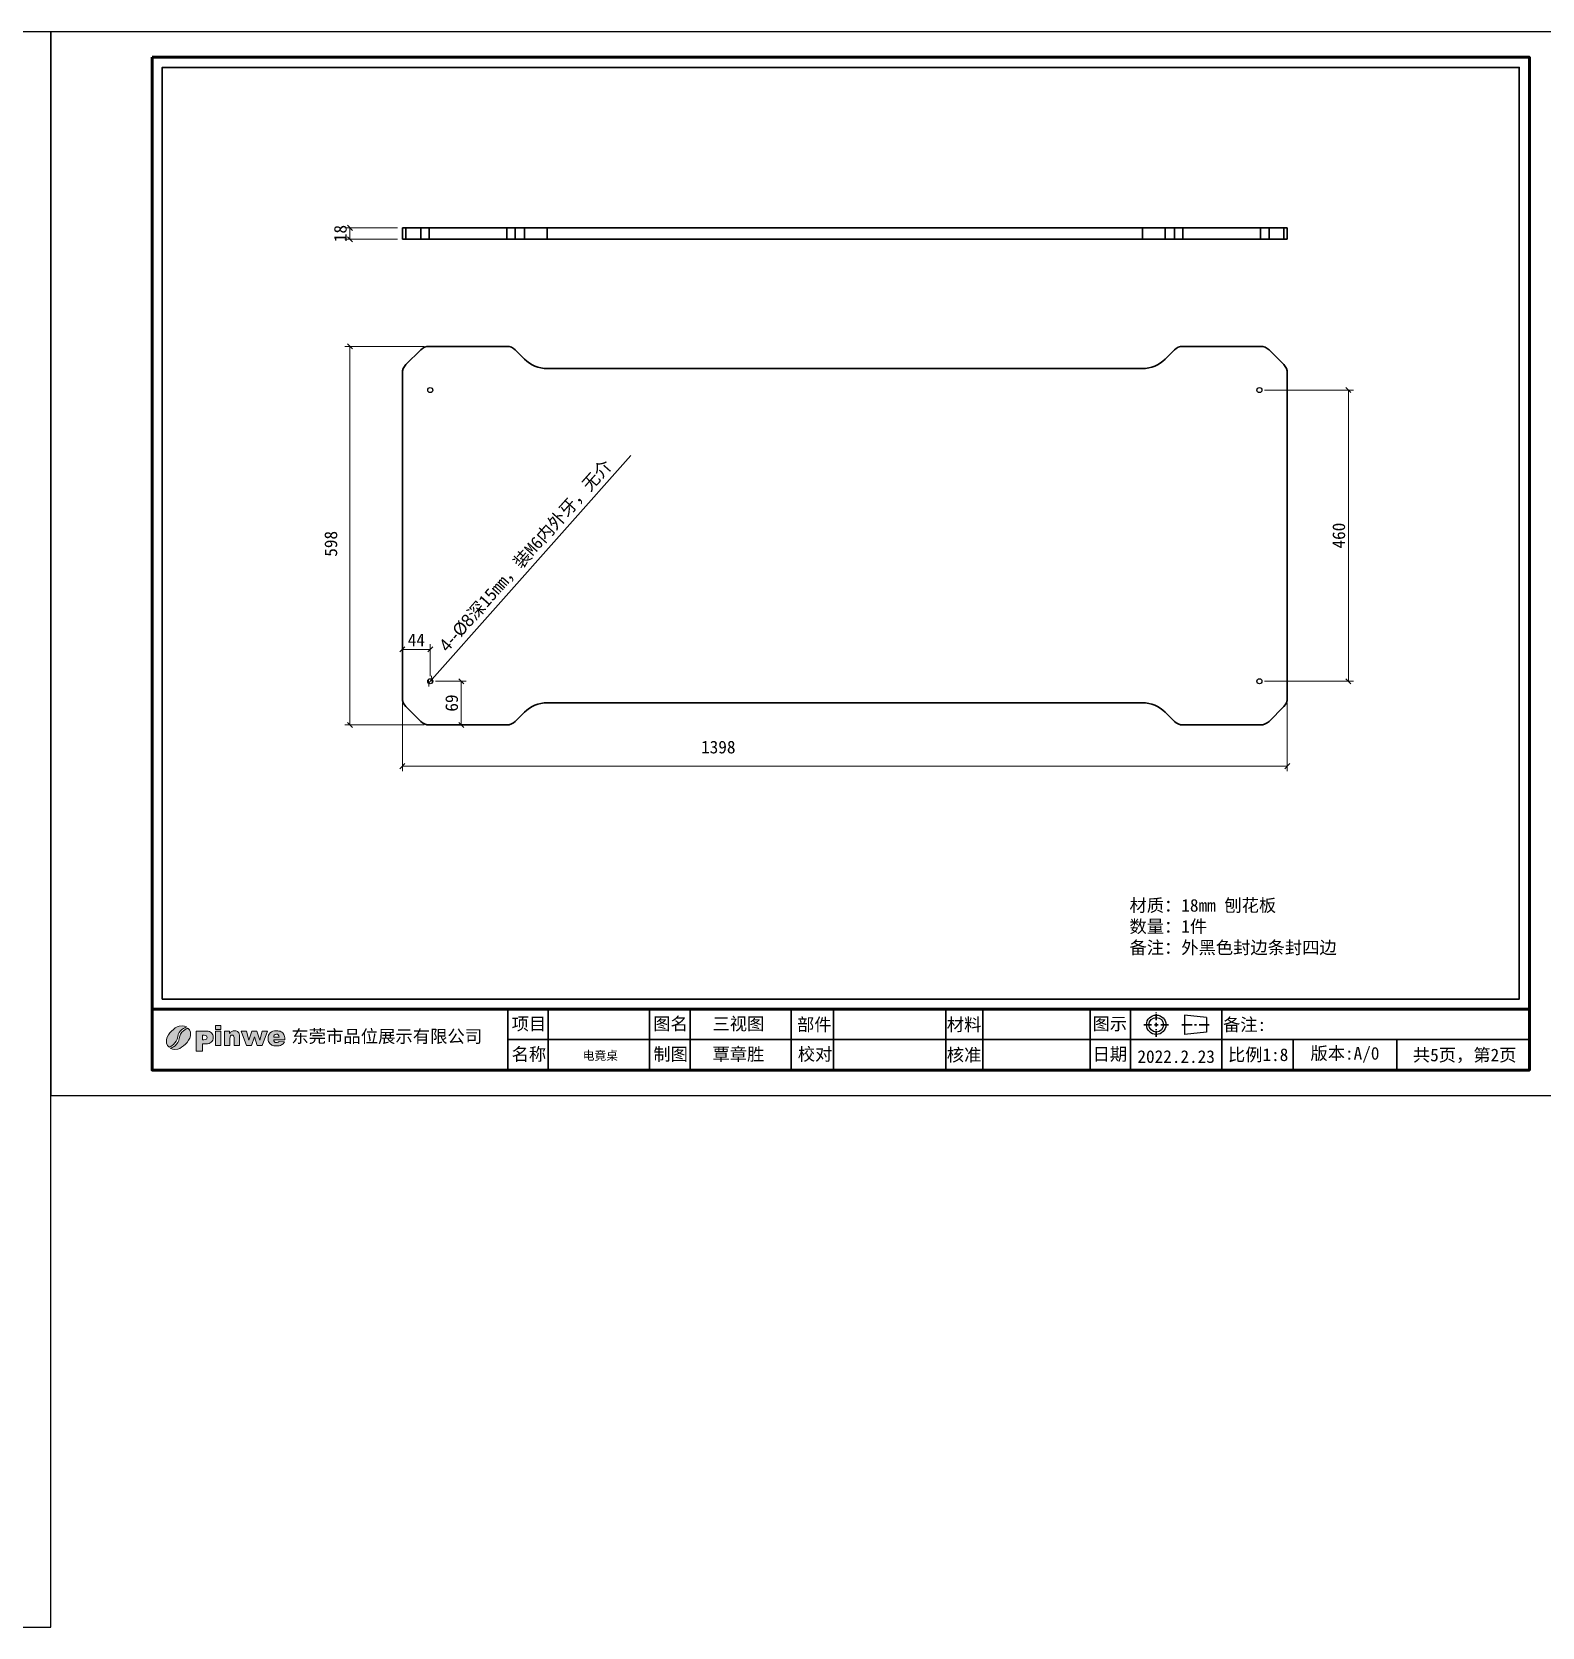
# Model space of a CAD drawing. Header units: inches. Extents: x 15389 to 49212, y -27129 to 13207.
# Drawn here: x 32839 to 35225, y 2912 to 5432 of the extents above; entities that cross this region are included whole.
import ezdxf

# ---------------------------------------------------------------- set-up
doc = ezdxf.new("R2010")
doc.units = ezdxf.units.IN
doc.header["$MEASUREMENT"] = 0
doc.linetypes.add('CENTER2', pattern=[28.575, 19.05, -3.175, 3.175, -3.175])
doc.layers.add('_U+56FE_U+5C42 1', color=7, linetype='Continuous')
for name, color, linetype, lineweight in [('图框', 5, 'Continuous', 60), ('粗实线', 7, 'Continuous', 35), ('轮廓线', 7, 'Continuous', 30)]:
    doc.layers.add(name, color=color, linetype=linetype, lineweight=lineweight)
doc.styles.add('ee', font='simfang.ttf')
doc.styles.get("Standard").update_dxf_attribs({"font": 'arial.ttf'})
doc.styles.add('宋体', font='')
doc.styles.add('样式 1', font='')
doc.styles.get('宋体').set_extended_font_data('SimSun')
doc.styles.get('样式 1').set_extended_font_data('SimSun')
doc.dimstyles.new('1-8', dxfattribs={"dimscale": 8, "dimtxt": 2.5, "dimasz": 1, "dimexe": 1, "dimexo": 1, "dimtad": 1, "dimdec": 1, "dimdsep": 46, "dimtxsty": '宋体', "dimblk": 'OBLIQUE', "dimcen": 2.5, "dimclrd": 3, "dimclre": 3, "dimclrt": 256, "dimadec": 0, "dimazin": 0, "dimtfac": 1, "dimtdec": 1, "dimtmove": 1, "dimatfit": 3, "dimfxl": 2, "dimlwd": 9, "dimlwe": 9, "dimarcsym": 1})

# ---------------------------------------------------------------- blocks, each defined once
blk = doc.blocks.new('_Oblique')
at = {"color": 0, "linetype": 'ByBlock', "lineweight": -2}
blk.add_line((-0.5, -0.5), (0.5, 0.5), dxfattribs=at)
blk = doc.blocks.new('*D160')
at = {"color": 3, "linetype": 'Continuous', "lineweight": 9, "transparency": 16777216}
for p, q in [((33424.8, 4371), (33424.8, 4263.6)), ((34822.8, 4371), (34822.8, 4263.6)), ((33424.8, 4271.6), (34822.8, 4271.6))]:
    blk.add_line(p, q, dxfattribs=at)
at = {"layer": 'Defpoints', "color": 0, "transparency": 16777216}
for p in [(33424.8, 4379), (34822.8, 4379), (34822.8, 4271.6)]:
    blk.add_point(p, dxfattribs=at)
at = {"color": 3, "lineweight": 9, "transparency": 16777216, "xscale": 8, "yscale": 8, "zscale": 8, "rotation": 180}
blk.add_blockref('_Oblique', (33424.8, 4271.6), dxfattribs=at)
at = {"color": 3, "lineweight": 9, "transparency": 16777216, "xscale": 8, "yscale": 8, "zscale": 8}
blk.add_blockref('_Oblique', (34822.8, 4271.6), dxfattribs=at)
at = {"transparency": 16777216, "insert": (33923.8, 4301.6), "char_height": 20, "attachment_point": 5, "style": '宋体'}
blk.add_mtext('1398', dxfattribs=at)
blk = doc.blocks.new('*D161')
at = {"color": 3, "linetype": 'Continuous', "lineweight": 9, "transparency": 16777216}
for p, q in [((33459, 4934.8), (33333.8, 4934.8)), ((33341.8, 4336.8), (33341.8, 4934.8)), ((33459, 4336.8), (33333.8, 4336.8))]:
    blk.add_line(p, q, dxfattribs=at)
at = {"layer": 'Defpoints', "color": 0, "transparency": 16777216}
for p in [(33341.8, 4934.8), (33467, 4934.8), (33467, 4336.8)]:
    blk.add_point(p, dxfattribs=at)
at = {"color": 3, "lineweight": 9, "transparency": 16777216, "xscale": 8, "yscale": 8, "zscale": 8}
for p, rotation in [((33341.8, 4934.8), 90), ((33341.8, 4336.8), 270)]:
    blk.add_blockref('_Oblique', p, dxfattribs=dict(at, rotation=rotation))
at = {"transparency": 16777216, "insert": (33311.8, 4622.8), "char_height": 20, "attachment_point": 5, "rotation": 90, "style": '宋体'}
blk.add_mtext('598', dxfattribs=at)
blk = doc.blocks.new('*D162')
at = {"color": 3, "linetype": 'Continuous', "lineweight": 9, "transparency": 16777216}
for p, q in [((33476.8, 4405.8), (33525.7, 4405.8)), ((33517.7, 4336.8), (33517.7, 4405.8)), ((33509.6, 4336.8), (33525.7, 4336.8))]:
    blk.add_line(p, q, dxfattribs=at)
at = {"layer": 'Defpoints', "color": 0, "transparency": 16777216}
for p in [(33468.8, 4405.8), (33517.7, 4405.8), (33501.6, 4336.8)]:
    blk.add_point(p, dxfattribs=at)
at = {"color": 3, "lineweight": 9, "transparency": 16777216, "xscale": 8, "yscale": 8, "zscale": 8}
for p, rotation in [((33517.7, 4405.8), 90), ((33517.7, 4336.8), 270)]:
    blk.add_blockref('_Oblique', p, dxfattribs=dict(at, rotation=rotation))
at = {"transparency": 16777216, "insert": (33502.7, 4371.3), "char_height": 20, "attachment_point": 5, "rotation": 90, "style": '宋体'}
blk.add_mtext('69', dxfattribs=at)
blk = doc.blocks.new('*D163')
at = {"color": 3, "linetype": 'Continuous', "lineweight": 9, "transparency": 16777216}
for p, q in [((33424.8, 4454), (33424.8, 4464.1)), ((33468.8, 4413.8), (33468.8, 4464.1)), ((33468.8, 4456.1), (33424.8, 4456.1))]:
    blk.add_line(p, q, dxfattribs=at)
at = {"layer": 'Defpoints', "color": 0, "transparency": 16777216}
for p in [(33424.8, 4456.1), (33424.8, 4446), (33468.8, 4405.8)]:
    blk.add_point(p, dxfattribs=at)
at = {"color": 3, "lineweight": 9, "transparency": 16777216, "xscale": 8, "yscale": 8, "zscale": 8, "rotation": 180}
blk.add_blockref('_Oblique', (33424.8, 4456.1), dxfattribs=at)
at = {"color": 3, "lineweight": 9, "transparency": 16777216, "xscale": 8, "yscale": 8, "zscale": 8}
blk.add_blockref('_Oblique', (33468.8, 4456.1), dxfattribs=at)
at = {"transparency": 16777216, "insert": (33446.8, 4471.1), "char_height": 20, "attachment_point": 5, "style": '宋体'}
blk.add_mtext('44', dxfattribs=at)
blk = doc.blocks.new('*D164')
at = {"color": 3, "linetype": 'Continuous', "lineweight": 9, "transparency": 16777216}
for p in [(33785.7, 4762.3), (33466.3, 4403)]:
    blk.add_line(p, (33471.3, 4408.6), dxfattribs=at)
at = {"layer": 'Defpoints', "color": 0, "transparency": 16777216}
for p in [(33466.3, 4403), (33471.3, 4408.6)]:
    blk.add_point(p, dxfattribs=at)
at = {"color": 3, "lineweight": 9, "transparency": 16777216, "xscale": 8, "yscale": 8, "zscale": 8}
for p, rotation in [((33471.3, 4408.6), 228.3625667030635), ((33466.3, 4403), 48.36256670306356)]:
    blk.add_blockref('_Oblique', p, dxfattribs=dict(at, rotation=rotation))
at = {"transparency": 16777216, "insert": (33620.1, 4603.6), "char_height": 20, "attachment_point": 5, "rotation": 48.3626, "style": '宋体'}
blk.add_mtext('{\\fGulim|b0|i0|c134|p0;4--%%C8}深15mm，装M6内外牙，无介', dxfattribs=at)
blk = doc.blocks.new('*D165')
at = {"color": 3, "linetype": 'Continuous', "lineweight": 9, "transparency": 16777216}
for p, q in [((33416.8, 5122), (33333.8, 5122)), ((33341.8, 5104), (33341.8, 5122)), ((33416.8, 5104), (33333.8, 5104))]:
    blk.add_line(p, q, dxfattribs=at)
at = {"layer": 'Defpoints', "color": 0, "transparency": 16777216}
for p in [(33341.8, 5122), (33424.8, 5122), (33424.8, 5104)]:
    blk.add_point(p, dxfattribs=at)
at = {"color": 3, "lineweight": 9, "transparency": 16777216, "xscale": 8, "yscale": 8, "zscale": 8}
for p, rotation in [((33341.8, 5122), 90), ((33341.8, 5104), 270)]:
    blk.add_blockref('_Oblique', p, dxfattribs=dict(at, rotation=rotation))
at = {"transparency": 16777216, "insert": (33326.8, 5113), "char_height": 20, "attachment_point": 5, "rotation": 90, "style": '宋体'}
blk.add_mtext('18', dxfattribs=at)
blk = doc.blocks.new('*D169')
at = {"color": 3, "lineweight": 9, "transparency": 16777216}
for p, q in [((34786.8, 4865.8), (34927.3, 4865.8)), ((34919.3, 4405.8), (34919.3, 4865.8)), ((34786.8, 4405.8), (34927.3, 4405.8))]:
    blk.add_line(p, q, dxfattribs=at)
at = {"layer": 'Defpoints', "color": 0, "transparency": 16777216}
for p in [(34778.8, 4865.8), (34919.3, 4865.8), (34778.8, 4405.8)]:
    blk.add_point(p, dxfattribs=at)
at = {"color": 3, "lineweight": 9, "transparency": 16777216, "xscale": 8, "yscale": 8, "zscale": 8}
for p, rotation in [((34919.3, 4865.8), 90), ((34919.3, 4405.8), 270)]:
    blk.add_blockref('_Oblique', p, dxfattribs=dict(at, rotation=rotation))
at = {"transparency": 16777216, "insert": (34904.3, 4635.8), "char_height": 20, "attachment_point": 5, "rotation": 90, "style": '宋体'}
blk.add_mtext('460', dxfattribs=at)

msp = doc.modelspace()

# ---------------------------------------------------------------- hatches: boundary and pattern name
h = msp.add_hatch(color=256)
h.dxf.hatch_style = 1
edge = h.paths.add_edge_path()
edge.add_spline(control_points=[(33238.93, 3839.41), (33238.93, 3839.41), (33221.36, 3839.41), (33221.36, 3839.41), (33221.52, 3838.01), (33221.9, 3836.96), (33222.5, 3836.27), (33223.35, 3835.28), (33224.46, 3834.79), (33225.82, 3834.79), (33226.69, 3834.79), (33227.51, 3835), (33228.28, 3835.43), (33228.76, 3835.7), (33229.27, 3836.18), (33229.81, 3836.86), (33229.81, 3836.86), (33238.45, 3836.06), (33238.45, 3836.06), (33237.13, 3833.78), (33235.53, 3832.12), (33233.67, 3831.13), (33231.8, 3830.13), (33229.12, 3829.64), (33225.64, 3829.64), (33222.61, 3829.64), (33220.23, 3830.06), (33218.49, 3830.92), (33216.76, 3831.77), (33215.32, 3833.13), (33214.17, 3834.99), (33213.04, 3836.85), (33212.46, 3839.04), (33212.46, 3841.55), (33212.46, 3845.12), (33213.61, 3848.02), (33215.9, 3850.23), (33218.18, 3852.44), (33221.34, 3853.55), (33225.37, 3853.55), (33228.65, 3853.55), (33231.22, 3853.05), (33233.12, 3852.06), (33235.01, 3851.07), (33236.46, 3849.64), (33237.45, 3847.75), (33238.44, 3845.87), (33238.93, 3843.42), (33238.93, 3840.4), (33238.93, 3840.4), (33238.93, 3839.41), (33238.93, 3839.41)], knot_values=[0, 0, 0, 0, 1, 1, 1, 2, 2, 2, 3, 3, 3, 4, 4, 4, 5, 5, 5, 6, 6, 6, 7, 7, 7, 8, 8, 8, 9, 9, 9, 10, 10, 10, 11, 11, 11, 12, 12, 12, 13, 13, 13, 14, 14, 14, 15, 15, 15, 16, 16, 16, 17, 17, 17, 17], degree=3, periodic=0)
edge = h.paths.add_edge_path(flags=16)
edge.add_spline(control_points=[(33230.03, 3843.6), (33229.87, 3845.3), (33229.4, 3846.52), (33228.66, 3847.25), (33227.92, 3847.99), (33226.95, 3848.35), (33225.74, 3848.35), (33224.35, 3848.35), (33223.23, 3847.79), (33222.39, 3846.69), (33221.87, 3846), (33221.53, 3844.97), (33221.38, 3843.6), (33221.38, 3843.6), (33230.03, 3843.6), (33230.03, 3843.6)], knot_values=[0, 0, 0, 0, 1, 1, 1, 2, 2, 2, 3, 3, 3, 4, 4, 4, 5, 5, 5, 5], degree=3, periodic=0)
h.paths.add_polyline_path([(33170.09, 3853.02), (33178.55, 3853.02), (33182.23, 3838.67), (33186.9, 3853.02), (33194.74, 3853.02), (33199.56, 3838.65), (33203.25, 3853.02), (33211.66, 3853.02), (33203.26, 3830.16), (33195.48, 3830.16), (33190.85, 3843.92), (33186.38, 3830.16), (33178.56, 3830.16)])
edge = h.paths.add_edge_path()
edge.add_spline(control_points=[(33143.42, 3853.02), (33143.42, 3853.02), (33151.58, 3853.02), (33151.58, 3853.02), (33151.58, 3853.02), (33151.58, 3849.3), (33151.58, 3849.3), (33152.8, 3850.83), (33154.03, 3851.91), (33155.27, 3852.57), (33156.52, 3853.22), (33158.03, 3853.55), (33159.82, 3853.55), (33162.25, 3853.55), (33164.13, 3852.83), (33165.51, 3851.38), (33166.87, 3849.94), (33167.55, 3847.71), (33167.55, 3844.7), (33167.55, 3844.7), (33167.55, 3830.16), (33167.55, 3830.16), (33167.55, 3830.16), (33158.75, 3830.16), (33158.75, 3830.16), (33158.75, 3830.16), (33158.75, 3842.74), (33158.75, 3842.74), (33158.75, 3844.18), (33158.48, 3845.19), (33157.95, 3845.78), (33157.42, 3846.38), (33156.68, 3846.68), (33155.73, 3846.68), (33154.68, 3846.68), (33153.82, 3846.27), (33153.17, 3845.48), (33152.51, 3844.67), (33152.18, 3843.23), (33152.18, 3841.14), (33152.18, 3841.14), (33152.18, 3830.16), (33152.18, 3830.16), (33152.18, 3830.16), (33143.42, 3830.16), (33143.42, 3830.16), (33143.42, 3830.16), (33143.42, 3853.02), (33143.42, 3853.02)], knot_values=[0, 0, 0, 0, 1, 1, 1, 2, 2, 2, 3, 3, 3, 4, 4, 4, 5, 5, 5, 6, 6, 6, 7, 7, 7, 8, 8, 8, 9, 9, 9, 10, 10, 10, 11, 11, 11, 12, 12, 12, 13, 13, 13, 14, 14, 14, 15, 15, 15, 16, 16, 16, 16], degree=3, periodic=0)
h.paths.add_polyline_path([(33129.21, 3861.7), (33137.98, 3861.7), (33137.98, 3855.75), (33129.21, 3855.75)])
h.paths.add_polyline_path([(33129.21, 3853.02), (33137.98, 3853.02), (33137.98, 3830.16), (33129.21, 3830.16)])
edge = h.paths.add_edge_path()
edge.add_spline(control_points=[(33098.94, 3852.86), (33098.94, 3852.86), (33115.15, 3852.86), (33115.15, 3852.86), (33118.68, 3852.86), (33121.32, 3852.03), (33123.08, 3850.35), (33124.84, 3848.67), (33125.72, 3846.27), (33125.72, 3843.17), (33125.72, 3839.98), (33124.75, 3837.49), (33122.84, 3835.7), (33120.92, 3833.9), (33117.99, 3833), (33114.06, 3833), (33114.06, 3833), (33108.72, 3833), (33108.72, 3833), (33108.72, 3833), (33108.72, 3821.33), (33108.72, 3821.33), (33108.72, 3821.33), (33098.94, 3821.33), (33098.94, 3821.33), (33098.94, 3821.33), (33098.94, 3852.86), (33098.94, 3852.86)], knot_values=[0, 0, 0, 0, 1, 1, 1, 2, 2, 2, 3, 3, 3, 4, 4, 4, 5, 5, 5, 6, 6, 6, 7, 7, 7, 8, 8, 8, 9, 9, 9, 9], degree=3, periodic=0)
edge = h.paths.add_edge_path(flags=16)
edge.add_spline(control_points=[(33108.72, 3839.39), (33108.72, 3839.39), (33111.12, 3839.39), (33111.12, 3839.39), (33113.01, 3839.39), (33114.34, 3839.72), (33115.1, 3840.37), (33115.87, 3841.02), (33116.25, 3841.86), (33116.25, 3842.88), (33116.25, 3843.87), (33115.92, 3844.71), (33115.25, 3845.4), (33114.59, 3846.09), (33113.34, 3846.43), (33111.51, 3846.43), (33111.51, 3846.43), (33108.72, 3846.43), (33108.72, 3846.43), (33108.72, 3846.43), (33108.72, 3839.39), (33108.72, 3839.39)], knot_values=[0, 0, 0, 0, 1, 1, 1, 2, 2, 2, 3, 3, 3, 4, 4, 4, 5, 5, 5, 6, 6, 6, 7, 7, 7, 7], degree=3, periodic=0)
edge = h.paths.add_edge_path()
edge.add_spline(control_points=[(33058.15, 3826.07), (33058.15, 3826.07), (33062.5, 3822.33), (33069.97, 3824.57), (33077.45, 3826.81), (33087.78, 3835.82), (33089.89, 3845.6), (33091.99, 3855.38), (33084.99, 3857.52), (33084.99, 3857.52), (33084.99, 3857.52), (33072.76, 3851.81), (33072.15, 3841.56), (33071.53, 3831.3), (33060.05, 3826.2), (33058.15, 3826.07)], knot_values=[0, 0, 0, 0, 1, 1, 1, 2, 2, 2, 3, 3, 3, 4, 4, 4, 5, 5, 5, 5], degree=3, periodic=0)
edge = h.paths.add_edge_path()
edge.add_spline(control_points=[(33083.76, 3859.39), (33083.76, 3859.39), (33079.42, 3863.12), (33071.94, 3860.88), (33064.47, 3858.64), (33054.13, 3849.64), (33052.03, 3839.85), (33049.92, 3830.07), (33056.93, 3827.93), (33056.93, 3827.93), (33056.93, 3827.93), (33069.16, 3833.64), (33069.77, 3843.9), (33070.38, 3854.16), (33081.86, 3859.25), (33083.76, 3859.39)], knot_values=[0, 0, 0, 0, 1, 1, 1, 2, 2, 2, 3, 3, 3, 4, 4, 4, 5, 5, 5, 5], degree=3, periodic=0)

# ---------------------------------------------------------------- linework, layer by layer
at = {"color": 14, "lineweight": 25}
for p, q in [((34660.18, 3878.48), (34660.18, 3847.76)), ((34695.38, 3874.64), (34660.18, 3878.48)), ((34695.38, 3874.64), (34695.38, 3851.6)), ((34695.38, 3851.6), (34660.18, 3847.76))]:
    msp.add_line(p, q, dxfattribs=at)
for centre in [(33468.76, 4865.76), (34778.76, 4865.76), (33468.76, 4405.76), (34778.76, 4405.76)]:
    msp.add_circle(centre, 4)
for radius in [15.36, 11.52]:
    msp.add_circle((34615.72, 3863.12), radius, dxfattribs=at)
at = {"layer": '_U+56FE_U+5C42 1', "lineweight": 0}
for points in [[(33129.21, 3861.7), (33137.98, 3861.7), (33137.98, 3855.75), (33129.21, 3855.75), (33129.21, 3861.7)], [(33129.21, 3853.02), (33137.98, 3853.02), (33137.98, 3830.16), (33129.21, 3830.16), (33129.21, 3853.02)], [(33170.09, 3853.02), (33178.55, 3853.02), (33182.23, 3838.67), (33186.9, 3853.02), (33194.74, 3853.02), (33199.56, 3838.65), (33203.25, 3853.02), (33211.66, 3853.02), (33203.26, 3830.16), (33195.48, 3830.16), (33190.85, 3843.92), (33186.38, 3830.16), (33178.56, 3830.16), (33170.09, 3853.02)]]:
    msp.add_lwpolyline(points, dxfattribs=at)
for points, knots in [([(33083.76, 3859.39), (33083.76, 3859.39), (33079.42, 3863.12), (33071.94, 3860.88), (33064.47, 3858.64), (33054.13, 3849.64), (33052.03, 3839.85), (33049.92, 3830.07), (33056.93, 3827.93), (33056.93, 3827.93), (33056.93, 3827.93), (33069.16, 3833.64), (33069.77, 3843.9), (33070.38, 3854.16), (33081.86, 3859.25), (33083.76, 3859.39)], [0, 0, 0, 0, 1, 1, 1, 2, 2, 2, 3, 3, 3, 4, 4, 4, 5, 5, 5, 5]), ([(33058.15, 3826.07), (33058.15, 3826.07), (33062.5, 3822.33), (33069.97, 3824.57), (33077.45, 3826.81), (33087.78, 3835.82), (33089.89, 3845.6), (33091.99, 3855.38), (33084.99, 3857.52), (33084.99, 3857.52), (33084.99, 3857.52), (33072.76, 3851.81), (33072.15, 3841.56), (33071.53, 3831.3), (33060.05, 3826.2), (33058.15, 3826.07)], [0, 0, 0, 0, 1, 1, 1, 2, 2, 2, 3, 3, 3, 4, 4, 4, 5, 5, 5, 5]), ([(33098.94, 3852.86), (33098.94, 3852.86), (33115.15, 3852.86), (33115.15, 3852.86), (33118.68, 3852.86), (33121.32, 3852.03), (33123.08, 3850.35), (33124.84, 3848.67), (33125.72, 3846.27), (33125.72, 3843.17), (33125.72, 3839.98), (33124.75, 3837.49), (33122.84, 3835.7), (33120.92, 3833.9), (33117.99, 3833), (33114.06, 3833), (33114.06, 3833), (33108.72, 3833), (33108.72, 3833), (33108.72, 3833), (33108.72, 3821.33), (33108.72, 3821.33), (33108.72, 3821.33), (33098.94, 3821.33), (33098.94, 3821.33), (33098.94, 3821.33), (33098.94, 3852.86), (33098.94, 3852.86)], [0, 0, 0, 0, 1, 1, 1, 2, 2, 2, 3, 3, 3, 4, 4, 4, 5, 5, 5, 6, 6, 6, 7, 7, 7, 8, 8, 8, 9, 9, 9, 9]), ([(33108.72, 3839.39), (33108.72, 3839.39), (33111.12, 3839.39), (33111.12, 3839.39), (33113.01, 3839.39), (33114.34, 3839.72), (33115.1, 3840.37), (33115.87, 3841.02), (33116.25, 3841.86), (33116.25, 3842.88), (33116.25, 3843.87), (33115.92, 3844.71), (33115.25, 3845.4), (33114.59, 3846.09), (33113.34, 3846.43), (33111.51, 3846.43), (33111.51, 3846.43), (33108.72, 3846.43), (33108.72, 3846.43), (33108.72, 3846.43), (33108.72, 3839.39), (33108.72, 3839.39)], [0, 0, 0, 0, 1, 1, 1, 2, 2, 2, 3, 3, 3, 4, 4, 4, 5, 5, 5, 6, 6, 6, 7, 7, 7, 7]), ([(33143.42, 3853.02), (33143.42, 3853.02), (33151.58, 3853.02), (33151.58, 3853.02), (33151.58, 3853.02), (33151.58, 3849.3), (33151.58, 3849.3), (33152.8, 3850.83), (33154.03, 3851.91), (33155.27, 3852.57), (33156.52, 3853.22), (33158.03, 3853.55), (33159.82, 3853.55), (33162.25, 3853.55), (33164.13, 3852.83), (33165.51, 3851.38), (33166.87, 3849.94), (33167.55, 3847.71), (33167.55, 3844.7), (33167.55, 3844.7), (33167.55, 3830.16), (33167.55, 3830.16), (33167.55, 3830.16), (33158.75, 3830.16), (33158.75, 3830.16), (33158.75, 3830.16), (33158.75, 3842.74), (33158.75, 3842.74), (33158.75, 3844.18), (33158.48, 3845.19), (33157.95, 3845.78), (33157.42, 3846.38), (33156.68, 3846.68), (33155.73, 3846.68), (33154.68, 3846.68), (33153.82, 3846.27), (33153.17, 3845.48), (33152.51, 3844.67), (33152.18, 3843.23), (33152.18, 3841.14), (33152.18, 3841.14), (33152.18, 3830.16), (33152.18, 3830.16), (33152.18, 3830.16), (33143.42, 3830.16), (33143.42, 3830.16), (33143.42, 3830.16), (33143.42, 3853.02), (33143.42, 3853.02)], [0, 0, 0, 0, 1, 1, 1, 2, 2, 2, 3, 3, 3, 4, 4, 4, 5, 5, 5, 6, 6, 6, 7, 7, 7, 8, 8, 8, 9, 9, 9, 10, 10, 10, 11, 11, 11, 12, 12, 12, 13, 13, 13, 14, 14, 14, 15, 15, 15, 16, 16, 16, 16]), ([(33238.93, 3839.41), (33238.93, 3839.41), (33221.36, 3839.41), (33221.36, 3839.41), (33221.52, 3838.01), (33221.9, 3836.96), (33222.5, 3836.27), (33223.35, 3835.28), (33224.46, 3834.79), (33225.82, 3834.79), (33226.69, 3834.79), (33227.51, 3835), (33228.28, 3835.43), (33228.76, 3835.7), (33229.27, 3836.18), (33229.81, 3836.86), (33229.81, 3836.86), (33238.45, 3836.06), (33238.45, 3836.06), (33237.13, 3833.78), (33235.53, 3832.12), (33233.67, 3831.13), (33231.8, 3830.13), (33229.12, 3829.64), (33225.64, 3829.64), (33222.61, 3829.64), (33220.23, 3830.06), (33218.49, 3830.92), (33216.76, 3831.77), (33215.32, 3833.13), (33214.17, 3834.99), (33213.04, 3836.85), (33212.46, 3839.04), (33212.46, 3841.55), (33212.46, 3845.12), (33213.61, 3848.02), (33215.9, 3850.23), (33218.18, 3852.44), (33221.34, 3853.55), (33225.37, 3853.55), (33228.65, 3853.55), (33231.22, 3853.05), (33233.12, 3852.06), (33235.01, 3851.07), (33236.46, 3849.64), (33237.45, 3847.75), (33238.44, 3845.87), (33238.93, 3843.42), (33238.93, 3840.4), (33238.93, 3840.4), (33238.93, 3839.41), (33238.93, 3839.41)], [0, 0, 0, 0, 1, 1, 1, 2, 2, 2, 3, 3, 3, 4, 4, 4, 5, 5, 5, 6, 6, 6, 7, 7, 7, 8, 8, 8, 9, 9, 9, 10, 10, 10, 11, 11, 11, 12, 12, 12, 13, 13, 13, 14, 14, 14, 15, 15, 15, 16, 16, 16, 17, 17, 17, 17]), ([(33230.03, 3843.6), (33229.87, 3845.3), (33229.4, 3846.52), (33228.66, 3847.25), (33227.92, 3847.99), (33226.95, 3848.35), (33225.74, 3848.35), (33224.35, 3848.35), (33223.23, 3847.79), (33222.39, 3846.69), (33221.87, 3846), (33221.53, 3844.97), (33221.38, 3843.6), (33221.38, 3843.6), (33230.03, 3843.6), (33230.03, 3843.6)], [0, 0, 0, 0, 1, 1, 1, 2, 2, 2, 3, 3, 3, 4, 4, 4, 5, 5, 5, 5])]:
    msp.add_open_spline(points, degree=3, knots=knots, dxfattribs=at)
at = {"layer": 'Defpoints'}
for points in [[(29305.38, 2911.54), (32869.38, 2911.54), (32869.38, 5431.54), (29305.38, 5431.54)], [(32869.38, 3751.54), (35245.38, 3751.54), (35245.38, 5431.54), (32869.38, 5431.54)]]:
    msp.add_lwpolyline(points, close=True, dxfattribs=at)
at = {"layer": '图框', "color": 32}
msp.add_lwpolyline([(33029.38, 5391.54), (35205.38, 5391.54), (35205.38, 3791.54), (33029.38, 3791.54)], close=True, dxfattribs=at)
msp.add_lwpolyline([(33029.38, 3887.54), (35205.38, 3887.54)], dxfattribs=at)
at = {"layer": '粗实线'}
for p, q in [((33424.76, 5122.02), (33424.76, 5104.02)), ((33424.76, 5122.02), (33430.33, 5122.02)), ((33430.33, 5122.02), (33430.33, 5104.02)), ((33430.33, 5122.02), (33453.61, 5122.02)), ((33453.61, 5122.02), (33453.61, 5104.02)), ((33453.61, 5122.02), (33467.05, 5122.02)), ((33467.05, 5122.02), (33467.05, 5104.02)), ((33467.05, 5122.02), (33589.62, 5122.02)), ((33589.62, 5122.02), (33589.62, 5104.02)), ((33589.62, 5122.02), (33603.06, 5122.02)), ((33603.06, 5122.02), (33603.06, 5104.02)), ((33603.06, 5122.02), (33617.55, 5122.02)), ((33617.55, 5122.02), (33617.55, 5104.02)), ((33617.55, 5122.02), (33653.62, 5122.02)), ((33653.62, 5122.02), (33653.62, 5104.02)), ((33653.62, 5122.02), (34593.91, 5122.02)), ((34593.91, 5122.02), (34593.91, 5104.02)), ((34593.91, 5122.02), (34629.97, 5122.02)), ((34629.97, 5122.02), (34629.97, 5104.02)), ((34629.97, 5122.02), (34644.47, 5122.02)), ((34644.47, 5122.02), (34644.47, 5104.02)), ((34644.47, 5122.02), (34657.9, 5122.02)), ((34657.9, 5122.02), (34657.9, 5104.02)), ((34657.9, 5122.02), (34780.48, 5122.02)), ((34780.48, 5122.02), (34780.48, 5104.02)), ((34780.48, 5122.02), (34793.91, 5122.02)), ((34793.91, 5122.02), (34793.91, 5104.02)), ((34793.91, 5122.02), (34817.2, 5122.02)), ((34817.2, 5122.02), (34817.2, 5104.02)), ((34817.2, 5122.02), (34822.76, 5122.02)), ((34822.76, 5122.02), (34822.76, 5104.02)), ((33424.76, 5104.02), (33430.33, 5104.02)), ((33430.33, 5104.02), (33453.61, 5104.02)), ((33453.61, 5104.02), (33467.05, 5104.02)), ((33467.05, 5104.02), (33589.62, 5104.02)), ((33589.62, 5104.02), (33603.06, 5104.02)), ((33603.06, 5104.02), (33617.55, 5104.02)), ((33617.55, 5104.02), (33653.62, 5104.02)), ((33653.62, 5104.02), (34593.91, 5104.02)), ((34593.91, 5104.02), (34629.97, 5104.02)), ((34629.97, 5104.02), (34644.47, 5104.02)), ((34644.47, 5104.02), (34657.9, 5104.02)), ((34657.9, 5104.02), (34780.48, 5104.02)), ((34780.48, 5104.02), (34793.91, 5104.02)), ((34793.91, 5104.02), (34817.2, 5104.02)), ((34817.2, 5104.02), (34822.76, 5104.02)), ((33430.33, 4905.91), (33453.61, 4929.2)), ((33467.05, 4934.76), (33589.62, 4934.76)), ((33603.06, 4929.2), (33617.55, 4914.7)), ((34629.97, 4914.7), (34644.47, 4929.2)), ((34657.9, 4934.76), (34780.48, 4934.76)), ((34793.91, 4929.2), (34817.2, 4905.91)), ((33424.76, 4379.05), (33424.76, 4892.48)), ((33653.62, 4899.76), (34593.91, 4899.76)), ((34822.76, 4892.48), (34822.76, 4379.05)), ((33453.61, 4342.33), (33430.33, 4365.61)), ((34593.91, 4371.76), (33653.62, 4371.76)), ((34817.2, 4365.61), (34793.91, 4342.33)), ((33589.62, 4336.76), (33467.05, 4336.76)), ((33617.55, 4356.82), (33603.06, 4342.33)), ((34644.47, 4342.33), (34629.97, 4356.82)), ((34780.48, 4336.76), (34657.9, 4336.76))]:
    msp.add_line(p, q, dxfattribs=at)
for centre, radius, start, end in [((33467.05, 4915.76), 19, 90, 135), ((33589.62, 4915.76), 19, 45, 90), ((33653.62, 4950.76), 51, 225, 270), ((34593.91, 4950.76), 51, 270, 315), ((34657.9, 4915.76), 19, 90, 135), ((34780.48, 4915.76), 19, 45, 90), ((33443.76, 4892.48), 19, 135, 180), ((34803.76, 4892.48), 19, 0, 45), ((33443.76, 4379.05), 19, 180, 225), ((33653.62, 4320.76), 51, 90, 135), ((34593.91, 4320.76), 51, 45, 90), ((34803.76, 4379.05), 19, 315, 0), ((33467.05, 4355.76), 19, 225, 270), ((33589.62, 4355.76), 19, 270, 315), ((34657.9, 4355.76), 19, 225, 270), ((34780.48, 4355.76), 19, 270, 315)]:
    msp.add_arc(centre, radius, start, end, dxfattribs=at)
at = {"layer": '轮廓线'}
for p, q in [((33591.22, 3791.54), (33591.22, 3887.54)), ((33655.22, 3791.54), (33655.22, 3887.54)), ((33815.22, 3791.54), (33815.22, 3887.54)), ((33879.22, 3791.54), (33879.22, 3887.54)), ((34039.22, 3791.54), (34039.22, 3887.54)), ((34105.59, 3791.54), (34105.59, 3887.54)), ((34283.24, 3791.54), (34283.24, 3887.54)), ((34341.71, 3791.54), (34341.71, 3887.54)), ((34511.22, 3791.54), (34511.22, 3887.54)), ((34575.22, 3791.54), (34575.22, 3887.54)), ((34719.22, 3839.54), (34719.22, 3887.54)), ((33591.22, 3839.54), (35205.38, 3839.54)), ((34719.22, 3791.54), (34719.22, 3839.54)), ((34832.02, 3791.54), (34832.02, 3839.54)), ((34995.76, 3791.54), (34995.76, 3839.54))]:
    msp.add_line(p, q, dxfattribs=at)
at = {"layer": '轮廓线', "color": 4, "linetype": 'CENTER2', "ltscale": 0.5}
for p, q in [((34615.72, 3870.35), (34615.72, 3882.48)), ((34615.72, 3860.28), (34615.72, 3865.96)), ((34615.72, 3843.76), (34615.72, 3855.88))]:
    msp.add_line(p, q, dxfattribs=at)
at = {"layer": '轮廓线', "color": 4, "linetype": 'CENTER2'}
for p, q in [((34596.36, 3863.12), (34608.49, 3863.12)), ((34612.88, 3863.12), (34618.56, 3863.12)), ((34622.95, 3863.12), (34635.08, 3863.12))]:
    msp.add_line(p, q, dxfattribs=at)
at = {"layer": '轮廓线', "color": 4}
for p, q in [((34656.18, 3863.12), (34672.3, 3863.12)), ((34676.3, 3863.12), (34679.41, 3863.12)), ((34683.41, 3863.12), (34699.38, 3863.12))]:
    msp.add_line(p, q, dxfattribs=at)
at = {"layer": '轮廓线', "color": 7}
msp.add_lwpolyline([(33045.38, 3903.54), (35189.38, 3903.54), (35189.38, 5375.54), (33045.38, 5375.54)], close=True, dxfattribs=at)

# ---------------------------------------------------------------- texts
at = {"color": 7, "lineweight": 15, "insert": (34573.5, 4033.92), "char_height": 20, "width": 418.1733, "attachment_point": 4, "style": 'ee'}
msp.add_mtext('\\P材质：18mm 刨花板\\P数量：1件\\P备注：外黑色封边条封四边', dxfattribs=at)
at = {"insert": (33249.28, 3854.86, 2.58), "char_height": 20.0908, "width": 1329.106, "attachment_point": 1}
msp.add_mtext('{\\fSimSun|b0|i0|c134|p2;东莞市品位展示有限公司}', dxfattribs=at)
at = {"layer": '轮廓线', "attachment_point": 5, "style": '样式 1'}
for s, insert, char_height, width in [('{\\fSimSun|b1|i0|c134|p2;项目}', (33624.62, 3863.54), 20, 149.7729), ('{\\fSimSun|b1|i0|c134|p2;图名}', (33848.38, 3863.54), 20, 149.7729), ('{\\fSimSun|b1|i0|c134|p2;三视图}', (33955.57, 3863.54), 20, 149.7729), ('{\\fSimSun|b1|i0|c134|p2;部件}', (34075.53, 3862.34), 20, 149.7729), ('{\\fSimSun|b1|i0|c134|p2;材料}', (34312.11, 3862.41), 20, 149.7729), ('{\\fSimSun|b1|i0|c134|p2;图示}', (34542.45, 3863.54), 20, 149.7729), ('{\\fSimSun|b1|i0|c134|p2;备注:}', (34755.28, 3862.27), 20, 149.7729), ('{\\fSimSun|b1|i0|c134|p2;版本:A/0}', (34913.89, 3815.54), 20, 163.7382), ('{\\fSimSun|b1|i0|c134|p2;名称}', (33624.58, 3815.54), 20, 149.7729), ('{\\fSimSun|b1|i0|c134|p2;电竟桌}', (33737.47, 3813.57), 13.6, 176.9097), ('{\\fSimSun|b1|i0|c134|p2;制图}', (33848.58, 3815.54), 20, 149.7729), ('{\\fSimSun|b1|i0|c134|p2;覃章胜}', (33955.57, 3815.54), 20, 149.7729), ('{\\fSimSun|b1|i0|c134|p2;校对}', (34076.67, 3815.54), 20, 149.7729), ('{\\fSimSun|b1|i0|c134|p2;核准}', (34312.11, 3814.41), 20, 149.7729), ('{\\fSimSun|b1|i0|c134|p2;日期}', (34542.45, 3815.54), 20, 149.7729), ('{\\fSimSun|b1|i0|c134|p2;2022.2.23}', (34647.22, 3812.64), 20, 144), ('{\\fSimSun|b1|i0|c134|p2;比例1:8}', (34776.73, 3814.64), 20, 135.4819), ('{\\fSimSun|b1|i0|c134|p2;共5页，第2页}', (35103.04, 3813.88), 20, 230.0387)]:
    msp.add_mtext(s, dxfattribs=dict(at, insert=insert, char_height=char_height, width=width))

# ---------------------------------------------------------------- dimensions: what is measured, and where the dimension line sits
for base, p1, p2, picture, middle in [((33341.79, 5122.02), (33424.76, 5104.02), (33424.76, 5122.02), '*D165', (33341.79, 5113.02)), ((33341.79, 4934.76), (33467.05, 4336.76), (33467.05, 4934.76), '*D161', (33326.79, 4622.76))]:
    dim = msp.add_linear_dim(base=base, p1=p1, p2=p2, angle=90, dimstyle='1-8')
    dim.commit()
    dim.dimension.update_dxf_attribs({"geometry": picture, "text_midpoint": middle, "dimtype": 160})
at = {"color": 1}
dim = msp.add_linear_dim(base=(34919.27, 4865.76), p1=(34778.76, 4405.76), p2=(34778.76, 4865.76), angle=90, dimstyle='1-8', dxfattribs=at)
dim.commit()
dim.dimension.update_dxf_attribs({"geometry": '*D169', "text_midpoint": (34904.27, 4635.76)})
dim = msp.add_diameter_dim_2p(p1=(33466.27, 4402.96), p2=(33471.25, 4408.56), text='{\\fGulim|b0|i0|c134|p0;4--%%C8}深15mm，装M6内外牙，无介', dimstyle='1-8')
dim.commit()
dim.dimension.update_dxf_attribs({"geometry": '*D164', "text_midpoint": (33620.08, 4603.59)})
dim = msp.add_linear_dim(base=(33424.76, 4456.09), p1=(33468.76, 4405.76), p2=(33424.76, 4446.04), dimstyle='1-8')
dim.commit()
dim.dimension.update_dxf_attribs({"geometry": '*D163', "text_midpoint": (33446.76, 4471.09)})
dim = msp.add_linear_dim(base=(33517.71, 4405.76), p1=(33501.59, 4336.76), p2=(33468.76, 4405.76), angle=90, dimstyle='1-8')
dim.commit()
dim.dimension.update_dxf_attribs({"geometry": '*D162', "text_midpoint": (33502.71, 4371.26)})
dim = msp.add_linear_dim(base=(34822.76, 4271.61), p1=(33424.76, 4379.05), p2=(34822.76, 4379.05), dimstyle='1-8')
dim.commit()
dim.dimension.update_dxf_attribs({"geometry": '*D160', "text_midpoint": (33923.76, 4286.61), "dimtype": 160})

doc.saveas('drawing.dxf')
